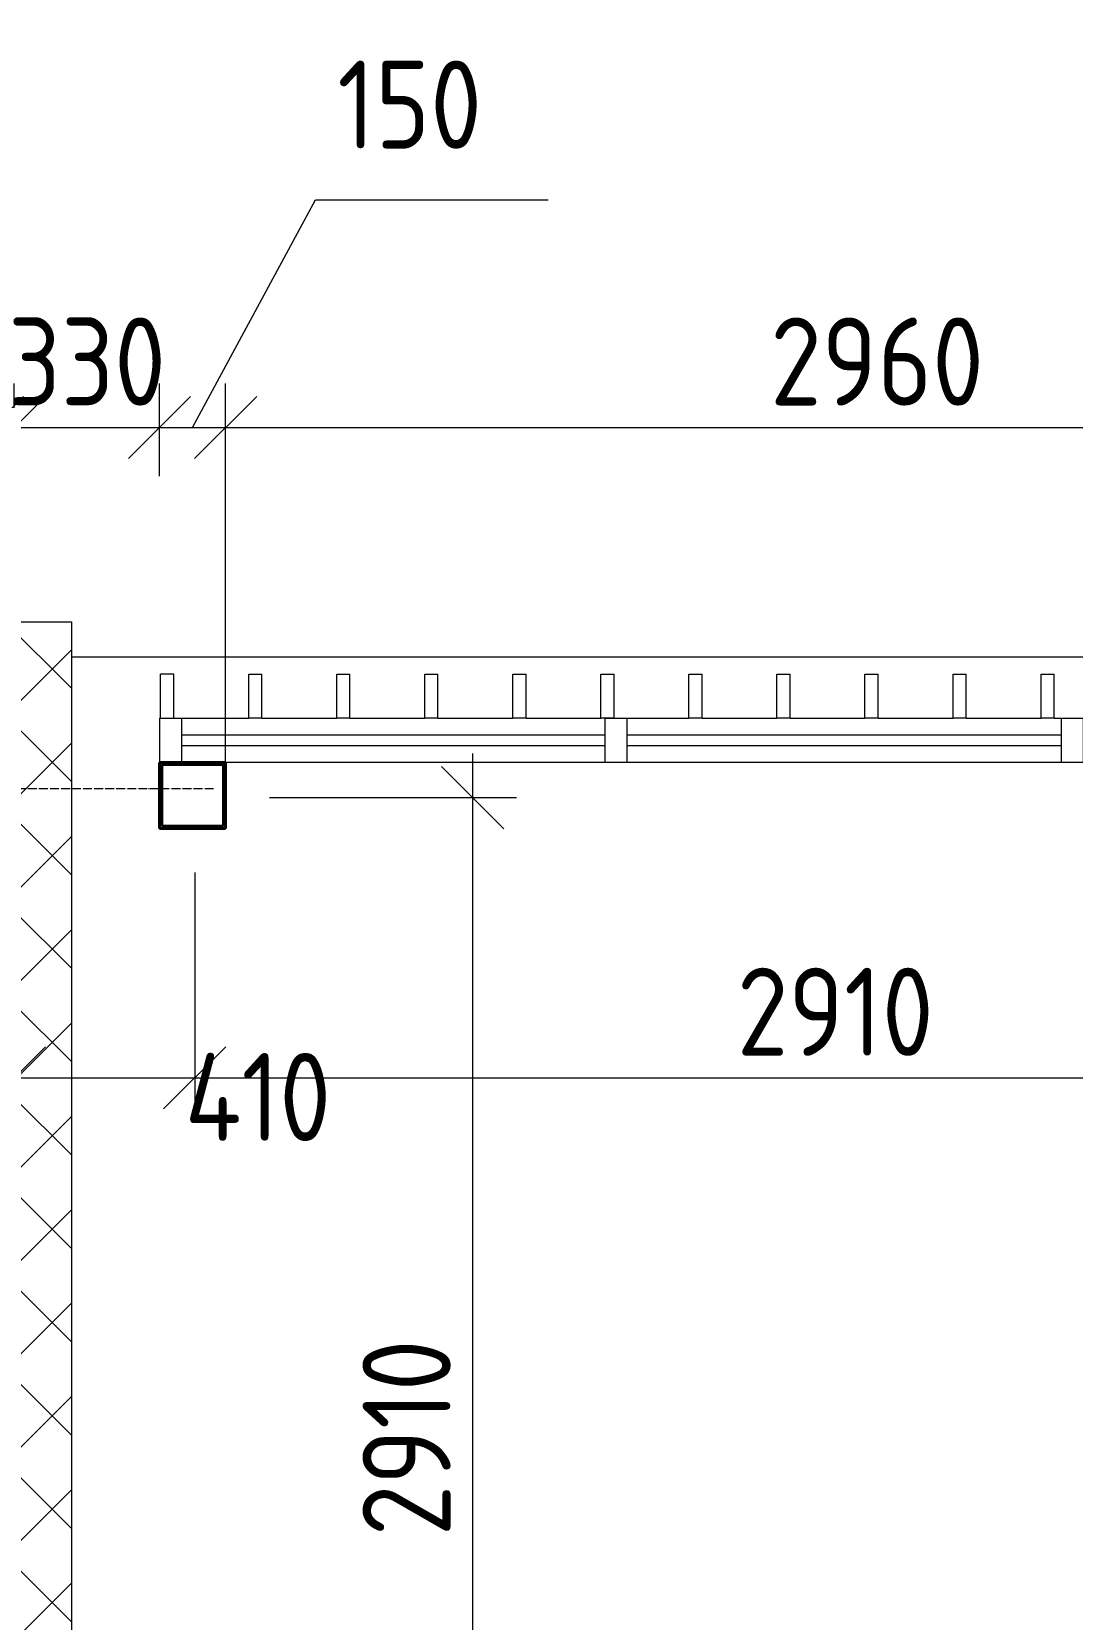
# Model space of a CAD drawing. Header units: millimetres. Extents: x -56773 to 221258, y -262288 to 26541.
# Drawn here: x -1626 to 737, y -26947 to -23340 of the extents above; entities that cross this region are included whole.
import ezdxf

# ---------------------------------------------------------------- set-up
doc = ezdxf.new("R2010")
doc.units = ezdxf.units.MM
doc.linetypes.add('ADSK_Линия сетки', pattern=[25, 20, -2.5, 0, -2.5])
for name, color, linetype, lineweight in [('Витраж', 7, 'Continuous', 9), ('Несущие колонны', 7, 'Continuous', 18), ('Оси', 7, 'Continuous', 9), ('Панели витража', 7, 'Continuous', 9), ('Перекрытие', 7, 'Continuous', 18), ('Размеры', 7, 'Continuous', 9), ('Стены наружные', 7, 'Continuous', 18), ('Стены отделка', 7, 'Continuous', 30)]:
    doc.layers.add(name, color=color, linetype=linetype, lineweight=lineweight)
doc.styles.add('GOST Common_3', font='', dxfattribs={"width": 0.9, "height": 200})
doc.styles.get('GOST Common_3').set_extended_font_data('GOST Common')
doc.dimstyles.new('ADSK_Основной_2_0', dxfattribs={"dimscale": 304.8, "dimtxt": 201.142999, "dimasz": 0.463911, "dimexe": 0.328084, "dimexo": 0.328084, "dimgap": 0.164042, "dimtad": 1, "dimdec": 3, "dimrnd": 0.001, "dimdsep": 46, "dimtxsty": 'GOST Common_3', "dimblk1": 'OBLIQUE', "dimblk2": 'OBLIQUE', "dimsah": 1, "dimcen": 0.09, "dimdle": 0.328084, "dimazin": 2, "dimtfac": 1, "dimtdec": 4, "dimtix": 1, "dimtmove": 0, "dimatfit": 3, "dimfxl": 1, "dimtvp": 1, "dimtolj": 1, "dimtzin": 0, "dimlwd": 20, "dimlwe": 20, "dimarcsym": 2})
doc.dimstyles.new('ADSK_Основной_2_0_1', dxfattribs={"dimscale": 304.8, "dimtxt": 201.142999, "dimasz": 0.463911, "dimexe": 0.328084, "dimexo": 0.328084, "dimgap": 0.164042, "dimtad": 1, "dimdec": 3, "dimrnd": 0.001, "dimdsep": 46, "dimtxsty": 'GOST Common_3', "dimblk1": 'OBLIQUE', "dimblk2": 'OBLIQUE', "dimsah": 1, "dimcen": 0.09, "dimdle": 0.328084, "dimazin": 2, "dimtfac": 1, "dimtdec": 4, "dimtix": 1, "dimtmove": 1, "dimatfit": 3, "dimfxl": 1, "dimtvp": 1, "dimtolj": 1, "dimtzin": 0, "dimlwd": 20, "dimlwe": 20, "dimarcsym": 2})
doc.dimstyles.new('ADSK_Основной_2_0_2', dxfattribs={"dimscale": 304.8, "dimtxt": 201.142999, "dimasz": 0.463911, "dimexe": 0.328084, "dimexo": 0.328084, "dimgap": 0.164042, "dimtad": 1, "dimdec": 3, "dimrnd": 0.001, "dimdsep": 46, "dimtxsty": 'GOST Common_3', "dimblk1": 'OBLIQUE', "dimblk2": 'OBLIQUE', "dimsah": 1, "dimcen": 0.09, "dimdle": 0.328084, "dimazin": 2, "dimtfac": 1, "dimtdec": 4, "dimtix": 1, "dimtmove": 0, "dimatfit": 3, "dimfxl": 1, "dimtvp": 1, "dimtolj": 1, "dimtzin": 0, "dimlwd": 20, "dimlwe": 20, "dimarcsym": 2})
pattern_1 = [(45, (1283.93, -48864.63), (-106.066, 106.066), []), (135, (1283.93, -48864.63), (-106.066, -106.066), [])]

# ---------------------------------------------------------------- blocks, each defined once
blk = doc.blocks.new('Труба квадратного сечения _ТУ 36-2287-80_-Колонна - труба160x5-3389905-Кладочный план 1-го этажа')
at = {"layer": 'Несущие колонны', "lineweight": 40}
for p, q in [((80, 80), (-70, 80)), ((-70, 80), (-70, -70)), ((-65, -65), (-65, 75)), ((-65, 75), (75, 75)), ((75, 75), (75, -65)), ((80, -70), (80, 80)), ((-70, -70), (80, -70)), ((75, -65), (-65, -65))]:
    blk.add_line(p, q, dxfattribs=at)
blk = doc.blocks.new('Прямоугольный импост - ламели входа 30х100-3389822-Кладочный план 1-го этажа')
at = {"layer": 'Витраж', "lineweight": 18}
for p, q in [((0, 50), (-30, 50)), ((-30, 50), (-30, -50)), ((0, 50), (0, -50)), ((-30, -50), (0, -50))]:
    blk.add_line(p, q, dxfattribs=at)
blk = doc.blocks.new('Прямоугольный импост - ламели входа 30х100-3389823-Кладочный план 1-го этажа')
at = {"layer": 'Витраж', "lineweight": 18}
for p, q in [((15, 50), (-15, 50)), ((-15, 50), (-15, -50)), ((15, 50), (15, -50)), ((-15, -50), (15, -50))]:
    blk.add_line(p, q, dxfattribs=at)
blk = doc.blocks.new('Прямоугольный импост - ламели входа 30х100-3389824-Кладочный план 1-го этажа')
at = {"layer": 'Витраж', "lineweight": 18}
for p, q in [((15, 50), (-15, 50)), ((-15, 50), (-15, -50)), ((15, 50), (15, -50)), ((-15, -50), (15, -50))]:
    blk.add_line(p, q, dxfattribs=at)
blk = doc.blocks.new('Прямоугольный импост - ламели входа 30х100-3389825-Кладочный план 1-го этажа')
at = {"layer": 'Витраж', "lineweight": 18}
for p, q in [((15, 50), (-15, 50)), ((-15, 50), (-15, -50)), ((15, 50), (15, -50)), ((-15, -50), (15, -50))]:
    blk.add_line(p, q, dxfattribs=at)
blk = doc.blocks.new('Прямоугольный импост - ламели входа 30х100-3389826-Кладочный план 1-го этажа')
at = {"layer": 'Витраж', "lineweight": 18}
for p, q in [((15, 50), (-15, 50)), ((-15, 50), (-15, -50)), ((15, 50), (15, -50)), ((-15, -50), (15, -50))]:
    blk.add_line(p, q, dxfattribs=at)
blk = doc.blocks.new('Прямоугольный импост - ламели входа 30х100-3389827-Кладочный план 1-го этажа')
at = {"layer": 'Витраж', "lineweight": 18}
for p, q in [((15, 50), (-15, 50)), ((-15, 50), (-15, -50)), ((15, 50), (15, -50)), ((-15, -50), (15, -50))]:
    blk.add_line(p, q, dxfattribs=at)
blk = doc.blocks.new('Прямоугольный импост - ламели входа 30х100-3389828-Кладочный план 1-го этажа')
at = {"layer": 'Витраж', "lineweight": 18}
for p, q in [((15, 50), (-15, 50)), ((-15, 50), (-15, -50)), ((15, 50), (15, -50)), ((-15, -50), (15, -50))]:
    blk.add_line(p, q, dxfattribs=at)
blk = doc.blocks.new('Прямоугольный импост - ламели входа 30х100-3389829-Кладочный план 1-го этажа')
at = {"layer": 'Витраж', "lineweight": 18}
for p, q in [((15, 50), (-15, 50)), ((-15, 50), (-15, -50)), ((15, 50), (15, -50)), ((-15, -50), (15, -50))]:
    blk.add_line(p, q, dxfattribs=at)
blk = doc.blocks.new('Прямоугольный импост - ламели входа 30х100-3389830-Кладочный план 1-го этажа')
at = {"layer": 'Витраж', "lineweight": 18}
for p, q in [((15, 50), (-15, 50)), ((-15, 50), (-15, -50)), ((15, 50), (15, -50)), ((-15, -50), (15, -50))]:
    blk.add_line(p, q, dxfattribs=at)
blk = doc.blocks.new('Прямоугольный импост - ламели входа 30х100-3389831-Кладочный план 1-го этажа')
at = {"layer": 'Витраж', "lineweight": 18}
for p, q in [((15, 50), (-15, 50)), ((-15, 50), (-15, -50)), ((15, 50), (15, -50)), ((-15, -50), (15, -50))]:
    blk.add_line(p, q, dxfattribs=at)
blk = doc.blocks.new('Прямоугольный импост - ламели входа 30х100-3389832-Кладочный план 1-го этажа')
at = {"layer": 'Витраж', "lineweight": 18}
for p, q in [((15, 50), (-15, 50)), ((-15, 50), (-15, -50)), ((15, 50), (15, -50)), ((-15, -50), (15, -50))]:
    blk.add_line(p, q, dxfattribs=at)
blk = doc.blocks.new('Прямоугольный импост - 50х100-3523380-Кладочный план 1-го этажа')
at = {"layer": 'Витраж', "lineweight": 18}
for p, q in [((0, 50), (-50, 50)), ((-50, 50), (-50, -50)), ((0, 50), (0, -50))]:
    blk.add_line(p, q, dxfattribs=at)
blk = doc.blocks.new('Системная панель - ADSK_Cтеклопакет_25-3525962-Кладочный план 1-го этажа')
at = {"layer": 'Панели витража', "lineweight": 18}
for p, q in [((-480.8, 12.5), (480.8, 12.5)), ((-480.8, -12.5), (-480.8, 12.5)), ((480.8, -12.5), (480.8, 12.5)), ((480.8, -12.5), (-480.8, -12.5))]:
    blk.add_line(p, q, dxfattribs=at)
blk = doc.blocks.new('Прямоугольный импост - 300х100 уширенный профиль-V1-Кладочный план 1-го этажа')
at = {"layer": 'Витраж'}
for p, q in [((-2570, 23965), (-2417.5, 23965)), ((-2387.5, 23965), (-2217.5, 23965)), ((-2187.5, 23965), (-2017.5, 23965)), ((-1987.5, 23965), (-1817.5, 23965)), ((-1787.5, 23965), (-1617.5, 23965)), ((-2470, 23865), (-1608.3, 23865))]:
    blk.add_line(p, q, dxfattribs=at)
blk = doc.blocks.new('Прямоугольный импост - 50х100-3389790-Кладочный план 1-го этажа')
at = {"layer": 'Витраж', "lineweight": 18}
for p, q in [((25, 50), (-25, 50)), ((-25, 50), (-25, -50)), ((25, 50), (25, -50)), ((-25, -50), (25, -50))]:
    blk.add_line(p, q, dxfattribs=at)
blk = doc.blocks.new('Системная панель - ADSK_Cтеклопакет_25-3525964-Кладочный план 1-го этажа')
at = {"layer": 'Панели витража', "lineweight": 18}
for p, q in [((-493.3, 12.5), (493.3, 12.5)), ((-493.3, -12.5), (-493.3, 12.5)), ((493.3, -12.5), (493.3, 12.5)), ((493.3, -12.5), (-493.3, -12.5))]:
    blk.add_line(p, q, dxfattribs=at)
blk = doc.blocks.new('Прямоугольный импост - 300х100 уширенный профиль-3525957-Кладочный план 1-го этажа')
at = {"layer": 'Витраж'}
for p, q in [((-1558.3, 23965), (-1417.5, 23965)), ((-1387.5, 23965), (-1217.5, 23965)), ((-1187.5, 23965), (-1017.5, 23965)), ((-987.5, 23965), (-817.5, 23965)), ((-787.5, 23965), (-617.5, 23965)), ((-587.5, 23965), (-571.7, 23965)), ((-1558.3, 23865), (-571.7, 23865))]:
    blk.add_line(p, q, dxfattribs=at)
blk = doc.blocks.new('_Oblique')
at = {"color": 0, "linetype": 'ByBlock', "lineweight": -2}
blk.add_line((-0.5, -0.5), (0.5, 0.5), dxfattribs=at)
blk = doc.blocks.new('*D4205')
at = {"layer": 'Defpoints', "color": 0, "lineweight": 25, "transparency": 16777216}
for p in [(-1716.1, -24238.9), (-2116.1, -24809.7), (-1716.1, -24859.7)]:
    blk.add_point(p, dxfattribs=at)
at = {"layer": 'Размеры', "color": 0, "lineweight": 20, "transparency": 16777216}
for p, q in [((-2116.1, -24709.7), (-2116.1, -24138.9)), ((-1716.1, -24759.7), (-1716.1, -24138.9)), ((-2116.1, -24238.9), (-2257.5, -24238.9)), ((-2116.1, -24238.9), (-1716.1, -24238.9)), ((-1716.1, -24238.9), (-1574.7, -24238.9))]:
    blk.add_line(p, q, dxfattribs=at)
at = {"layer": 'Размеры', "color": 0, "lineweight": 20, "transparency": 16777216, "xscale": 141.4, "yscale": 141.4, "zscale": 141.4}
blk.add_blockref('_Oblique', (-2116.1, -24238.9), dxfattribs=at)
at = {"layer": 'Размеры', "color": 0, "lineweight": 20, "transparency": 16777216, "xscale": 141.4, "yscale": 141.4, "zscale": 141.4, "rotation": 180}
blk.add_blockref('_Oblique', (-1716.1, -24238.9), dxfattribs=at)
at = {"layer": 'Размеры', "color": 0, "lineweight": 9, "transparency": 16777216, "insert": (-1916.1, -24088.9), "char_height": 200, "width": 474.561, "attachment_point": 5, "style": 'GOST Common_3'}
blk.add_mtext('\\A1;400', dxfattribs=at)
blk = doc.blocks.new('*D4206')
at = {"layer": 'Defpoints', "color": 0, "lineweight": 25, "transparency": 16777216}
for p in [(-1666.1, -24238.9), (-1666.1, -24759.7), (-1716.1, -24859.7)]:
    blk.add_point(p, dxfattribs=at)
at = {"layer": 'Размеры', "color": 0, "lineweight": 20, "transparency": 16777216}
for p, q in [((-1899.6, -23656.2), (-2291, -23656.2)), ((-1691.1, -24238.9), (-1899.6, -23656.2)), ((-1716.1, -24759.7), (-1716.1, -24138.9)), ((-1666.1, -24659.7), (-1666.1, -24138.9)), ((-1716.1, -24238.9), (-1857.5, -24238.9)), ((-1716.1, -24238.9), (-1666.1, -24238.9)), ((-1716.1, -24238.9), (-1666.1, -24238.9)), ((-1666.1, -24238.9), (-1524.7, -24238.9))]:
    blk.add_line(p, q, dxfattribs=at)
at = {"layer": 'Размеры', "color": 0, "lineweight": 20, "transparency": 16777216, "xscale": 141.4, "yscale": 141.4, "zscale": 141.4}
blk.add_blockref('_Oblique', (-1716.1, -24238.9), dxfattribs=at)
at = {"layer": 'Размеры', "color": 0, "lineweight": 20, "transparency": 16777216, "xscale": 141.4, "yscale": 141.4, "zscale": 141.4, "rotation": 180}
blk.add_blockref('_Oblique', (-1666.1, -24238.9), dxfattribs=at)
at = {"layer": 'Размеры', "color": 0, "lineweight": 9, "transparency": 16777216, "insert": (-2252.3, -23339.5), "char_height": 200, "width": 302.737, "attachment_point": 1, "line_spacing_factor": 1.022761, "style": 'GOST Common_3'}
blk.add_mtext('\\A1;50', dxfattribs=at)
blk = doc.blocks.new('*D4207')
at = {"layer": 'Defpoints', "color": 0, "lineweight": 25, "transparency": 16777216}
for p in [(-1336.1, -24238.9), (-1336.1, -24449.7), (-1666.1, -24759.7)]:
    blk.add_point(p, dxfattribs=at)
at = {"layer": 'Размеры', "color": 0, "lineweight": 20, "transparency": 16777216}
for p, q in [((-1666.1, -24659.7), (-1666.1, -24138.9)), ((-1336.1, -24349.7), (-1336.1, -24138.9)), ((-1666.1, -24238.9), (-1807.5, -24238.9)), ((-1666.1, -24238.9), (-1336.1, -24238.9)), ((-1336.1, -24238.9), (-1194.7, -24238.9))]:
    blk.add_line(p, q, dxfattribs=at)
at = {"layer": 'Размеры', "color": 0, "lineweight": 20, "transparency": 16777216, "xscale": 141.4, "yscale": 141.4, "zscale": 141.4}
blk.add_blockref('_Oblique', (-1666.1, -24238.9), dxfattribs=at)
at = {"layer": 'Размеры', "color": 0, "lineweight": 20, "transparency": 16777216, "xscale": 141.4, "yscale": 141.4, "zscale": 141.4, "rotation": 180}
blk.add_blockref('_Oblique', (-1336.1, -24238.9), dxfattribs=at)
at = {"layer": 'Размеры', "color": 0, "lineweight": 9, "transparency": 16777216, "insert": (-1501.1, -24088.9), "char_height": 200, "width": 454.106, "attachment_point": 5, "style": 'GOST Common_3'}
blk.add_mtext('\\A1;330', dxfattribs=at)
blk = doc.blocks.new('*D4208')
at = {"layer": 'Defpoints', "color": 0, "lineweight": 25, "transparency": 16777216}
for p in [(-1186.1, -24238.9), (-1336.1, -24449.7), (-1186.1, -25149.7)]:
    blk.add_point(p, dxfattribs=at)
at = {"layer": 'Размеры', "color": 0, "lineweight": 20, "transparency": 16777216}
for p, q in [((-1261.1, -24238.9), (-982.1, -23721.7)), ((-982.1, -23721.7), (-453.6, -23721.7)), ((-1336.1, -24349.7), (-1336.1, -24138.9)), ((-1186.1, -25049.7), (-1186.1, -24138.9)), ((-1436.1, -24238.9), (-1086.1, -24238.9))]:
    blk.add_line(p, q, dxfattribs=at)
at = {"layer": 'Размеры', "color": 0, "lineweight": 20, "transparency": 16777216, "xscale": 141.4, "yscale": 141.4, "zscale": 141.4, "rotation": 180}
blk.add_blockref('_Oblique', (-1336.1, -24238.9), dxfattribs=at)
at = {"layer": 'Размеры', "color": 0, "lineweight": 20, "transparency": 16777216, "xscale": 141.4, "yscale": 141.4, "zscale": 141.4}
blk.add_blockref('_Oblique', (-1186.1, -24238.9), dxfattribs=at)
at = {"layer": 'Размеры', "color": 0, "lineweight": 9, "transparency": 16777216, "insert": (-932.1, -23405.1), "char_height": 200, "width": 409.104, "attachment_point": 1, "line_spacing_factor": 1.022761, "style": 'GOST Common_3'}
blk.add_mtext('\\A1;150', dxfattribs=at)
blk = doc.blocks.new('*D4209')
at = {"layer": 'Defpoints', "color": 0, "lineweight": 25, "transparency": 16777216}
for p in [(1773.9, -24238.9), (1773.9, -24449.7), (-1186.1, -25149.7)]:
    blk.add_point(p, dxfattribs=at)
at = {"layer": 'Размеры', "color": 0, "lineweight": 20, "transparency": 16777216}
for p, q in [((-1186.1, -25049.7), (-1186.1, -24138.9)), ((1773.9, -24349.7), (1773.9, -24138.9)), ((-1286.1, -24238.9), (1873.9, -24238.9))]:
    blk.add_line(p, q, dxfattribs=at)
at = {"layer": 'Размеры', "color": 0, "lineweight": 20, "transparency": 16777216, "xscale": 141.4, "yscale": 141.4, "zscale": 141.4, "rotation": 180}
blk.add_blockref('_Oblique', (-1186.1, -24238.9), dxfattribs=at)
at = {"layer": 'Размеры', "color": 0, "lineweight": 20, "transparency": 16777216, "xscale": 141.4, "yscale": 141.4, "zscale": 141.4}
blk.add_blockref('_Oblique', (1773.9, -24238.9), dxfattribs=at)
at = {"layer": 'Размеры', "color": 0, "lineweight": 9, "transparency": 16777216, "insert": (293.9, -24088.9), "char_height": 200, "width": 605.475, "attachment_point": 5, "style": 'GOST Common_3'}
blk.add_mtext('\\A1;2960', dxfattribs=at)
blk = doc.blocks.new('*D4133')
at = {"layer": 'Defpoints', "color": 0, "lineweight": 25, "transparency": 16777216}
for p in [(-1186.1, -25079.7), (-1186.1, -27989.7), (-624.9, -27989.7)]:
    blk.add_point(p, dxfattribs=at)
at = {"layer": 'Размеры', "color": 0, "lineweight": 20, "transparency": 16777216}
for p, q in [((-624.9, -24979.7), (-624.9, -28089.7)), ((-1086.1, -25079.7), (-524.9, -25079.7)), ((-1086.1, -27989.7), (-524.9, -27989.7))]:
    blk.add_line(p, q, dxfattribs=at)
at = {"layer": 'Размеры', "color": 0, "lineweight": 20, "transparency": 16777216, "xscale": 141.4, "yscale": 141.4, "zscale": 141.4}
for p, rotation in [((-624.9, -25079.7), 90), ((-624.9, -27989.7), 270)]:
    blk.add_blockref('_Oblique', p, dxfattribs=dict(at, rotation=rotation))
at = {"layer": 'Размеры', "color": 0, "lineweight": 9, "transparency": 16777216, "insert": (-774.9, -26534.7), "char_height": 200, "width": 560.473, "attachment_point": 5, "rotation": 90, "style": 'GOST Common_3'}
blk.add_mtext('\\A1;2910', dxfattribs=at)
blk = doc.blocks.new('*D4137')
at = {"layer": 'Defpoints', "color": 0, "lineweight": 25, "transparency": 16777216}
for p in [(-1256.1, -25149.7), (-1666.1, -25616.5), (-1256.1, -25716.5)]:
    blk.add_point(p, dxfattribs=at)
at = {"layer": 'Размеры', "color": 0, "lineweight": 20, "transparency": 16777216}
for p, q in [((-1256.1, -25249.7), (-1256.1, -25816.5)), ((-1766.1, -25716.5), (-1156.1, -25716.5)), ((-1666.1, -25716.5), (-1666.1, -25816.5))]:
    blk.add_line(p, q, dxfattribs=at)
at = {"layer": 'Размеры', "color": 0, "lineweight": 20, "transparency": 16777216, "xscale": 141.4, "yscale": 141.4, "zscale": 141.4, "rotation": 180}
blk.add_blockref('_Oblique', (-1666.1, -25716.5), dxfattribs=at)
at = {"layer": 'Размеры', "color": 0, "lineweight": 20, "transparency": 16777216, "xscale": 141.4, "yscale": 141.4, "zscale": 141.4}
blk.add_blockref('_Oblique', (-1256.1, -25716.5), dxfattribs=at)
at = {"layer": 'Размеры', "color": 0, "lineweight": 9, "transparency": 16777216, "insert": (-1278.9, -25660.1), "char_height": 200, "width": 429.56, "attachment_point": 1, "line_spacing_factor": 1.022761, "style": 'GOST Common_3'}
blk.add_mtext('\\A1;410', dxfattribs=at)
blk = doc.blocks.new('*D4138')
at = {"layer": 'Defpoints', "color": 0, "lineweight": 25, "transparency": 16777216}
for p in [(-1256.1, -25149.7), (1653.9, -25149.7), (1653.9, -25716.5)]:
    blk.add_point(p, dxfattribs=at)
at = {"layer": 'Размеры', "color": 0, "lineweight": 20, "transparency": 16777216}
for p, q in [((-1256.1, -25249.7), (-1256.1, -25816.5)), ((1653.9, -25249.7), (1653.9, -25816.5)), ((-1356.1, -25716.5), (1753.9, -25716.5))]:
    blk.add_line(p, q, dxfattribs=at)
at = {"layer": 'Размеры', "color": 0, "lineweight": 20, "transparency": 16777216, "xscale": 141.4, "yscale": 141.4, "zscale": 141.4, "rotation": 180}
blk.add_blockref('_Oblique', (-1256.1, -25716.5), dxfattribs=at)
at = {"layer": 'Размеры', "color": 0, "lineweight": 20, "transparency": 16777216, "xscale": 141.4, "yscale": 141.4, "zscale": 141.4}
blk.add_blockref('_Oblique', (1653.9, -25716.5), dxfattribs=at)
at = {"layer": 'Размеры', "color": 0, "lineweight": 9, "transparency": 16777216, "insert": (198.9, -25566.5), "char_height": 200, "width": 560.473, "attachment_point": 5, "style": 'GOST Common_3'}
blk.add_mtext('\\A1;2910', dxfattribs=at)

msp = doc.modelspace()

# ---------------------------------------------------------------- hatches: boundary and pattern name
at = {"layer": 'Стены наружные', "lineweight": 9}
h = msp.add_hatch(dxfattribs=at)
h.set_pattern_fill('FP_4', color=256, style=0, pattern_type=2)
h.set_pattern_definition(pattern_1)
h.paths.add_polyline_path([(-1666.0657, -25259.6624), (-1536.0657, -25259.6624), (-1536.0657, -24680.0624), (-1716.0657, -24680.0624), (-1716.0657, -25259.6624)])
h = msp.add_hatch(dxfattribs=at)
h.set_pattern_fill('FP_4', color=256, style=0, pattern_type=2)
h.set_pattern_definition(pattern_1)
h.paths.add_polyline_path([(-1666.0657, -39079.6624), (-1536.0657, -39079.6624), (-1536.0657, -38879.6624), (-1666.0657, -38879.6624)])
h.paths.add_polyline_path([(-1536.0657, -34259.6624), (-1536.0657, -33559.6624), (-1666.0657, -33559.6624), (-1666.0657, -34259.6624)])
h.paths.add_polyline_path([(-1536.0657, -32409.6624), (-1536.0657, -25259.6624), (-1666.0657, -25259.6624), (-1666.0657, -32409.6624)])

# ---------------------------------------------------------------- linework, layer by layer
at = {"layer": 'Оси', "linetype": 'ADSK_Линия сетки', "lineweight": 5}
msp.add_line((-1213.4695, -25059.6624), (-23956.1623, -25059.6624), dxfattribs=at)
at = {"layer": 'Перекрытие'}
msp.add_line((-1536.0657, -24759.6624), (1963.9343, -24759.6624), dxfattribs=at)
at = {"layer": 'Стены отделка', "lineweight": 18}
for p, q in [((-2116.0657, -24680.0624), (-1536.0657, -24680.0624)), ((-1536.0657, -24680.0624), (-1536.0657, -32409.6624))]:
    msp.add_line(p, q, dxfattribs=at)

# ---------------------------------------------------------------- block references
at = {"layer": 'Витраж', "rotation": 180}
msp.add_blockref('Прямоугольный импост - ламели входа 30х100-3389822-Кладочный план 1-го этажа', (-1333.5657, -24849.6624), dxfattribs=at)
at = {"layer": 'Витраж', "lineweight": 18, "extrusion": (0, 0, -1), "rotation": 180}
for name, p in [('Прямоугольный импост - ламели входа 30х100-3389823-Кладочный план 1-го этажа', (1118.5657, -24849.6624)), ('Прямоугольный импост - ламели входа 30х100-3389824-Кладочный план 1-го этажа', (918.5657, -24849.6624)), ('Прямоугольный импост - ламели входа 30х100-3389825-Кладочный план 1-го этажа', (718.5657, -24849.6624)), ('Прямоугольный импост - ламели входа 30х100-3389826-Кладочный план 1-го этажа', (518.5657, -24849.6624)), ('Прямоугольный импост - ламели входа 30х100-3389827-Кладочный план 1-го этажа', (318.5657, -24849.6624)), ('Прямоугольный импост - ламели входа 30х100-3389828-Кладочный план 1-го этажа', (118.5657, -24849.6624)), ('Прямоугольный импост - ламели входа 30х100-3389829-Кладочный план 1-го этажа', (-81.4343, -24849.6624)), ('Прямоугольный импост - ламели входа 30х100-3389830-Кладочный план 1-го этажа', (-281.4343, -24849.6624)), ('Прямоугольный импост - ламели входа 30х100-3389831-Кладочный план 1-го этажа', (-481.4343, -24849.6624)), ('Прямоугольный импост - ламели входа 30х100-3389832-Кладочный план 1-го этажа', (-681.4343, -24849.6624))]:
    msp.add_blockref(name, p, dxfattribs=at)
at = {"layer": 'Витраж', "lineweight": 18, "extrusion": (0, 0, -1)}
for name, p in [('Прямоугольный импост - 50х100-3523380-Кладочный план 1-го этажа', (1336.0657, -24949.6624)), ('Прямоугольный импост - 50х100-3389790-Кладочный план 1-го этажа', (299.399, -24949.6624)), ('Прямоугольный импост - 50х100-3389790-Кладочный план 1-го этажа', (-737.2677, -24949.6624))]:
    msp.add_blockref(name, p, dxfattribs=at)
at = {"layer": 'Витраж'}
for name in ['Прямоугольный импост - 300х100 уширенный профиль-V1-Кладочный план 1-го этажа', 'Прямоугольный импост - 300х100 уширенный профиль-3525957-Кладочный план 1-го этажа']:
    msp.add_blockref(name, (1283.9343, -48864.6314), dxfattribs=at)
at = {"layer": 'Несущие колонны', "rotation": 89.9999999999999}
msp.add_blockref('Труба квадратного сечения _ТУ 36-2287-80_-Колонна - труба160x5-3389905-Кладочный план 1-го этажа', (-1256.0657, -25079.6624), dxfattribs=at)
at = {"layer": 'Панели витража', "lineweight": 18, "rotation": 180}
for name, p in [('Системная панель - ADSK_Cтеклопакет_25-3525962-Кладочный план 1-го этажа', (-805.2323, -24949.6624)), ('Системная панель - ADSK_Cтеклопакет_25-3525964-Кладочный план 1-го этажа', (218.9343, -24949.6624))]:
    msp.add_blockref(name, p, dxfattribs=at)

# ---------------------------------------------------------------- dimensions: what is measured, and where the dimension line sits
at = {"layer": 'Размеры', "lineweight": 9}
for base, p1, p2, override, picture, middle in [((-1666.0657, -24238.8851), (-1716.0657, -24859.6624), (-1666.0657, -24759.6624), {"dimpost": '<>', "dimfxl": 111.803399}, '*D4206', (-1949.6026, -23656.1747)), ((-1186.0657, -24238.8851), (-1336.0657, -24449.6624), (-1186.0657, -25149.6624), {"dimpost": '<>', "dimfxl": 715.891053}, '*D4208', (-932.1243, -23721.7347)), ((-1256.0657, -25716.4645), (-1666.0657, -25616.4796), (-1256.0657, -25149.6624), {"dimpost": '<>', "dimfxl": 621.303722}, '*D4137', (-1064.157, -25976.7487))]:
    dim = msp.add_linear_dim(base=base, p1=p1, p2=p2, dimstyle='ADSK_Основной_2_0_1', override=override, dxfattribs=at)
    dim.commit()
    dim.dimension.update_dxf_attribs({"geometry": picture, "text_midpoint": middle, "dimtype": 160})
for base, p1, p2, dimstyle, override, picture, middle in [((-1716.0657, -24238.8851), (-2116.0657, -24809.6624), (-1716.0657, -24859.6624), 'ADSK_Основной_2_0', {"dimpost": '<>', "dimfxl": 403.112887}, '*D4205', (-1916.0657, -24088.8851)), ((-1336.0657, -24238.8851), (-1666.0657, -24759.6624), (-1336.0657, -24449.6624), 'ADSK_Основной_2_0', {"dimpost": '<>', "dimfxl": 452.769257}, '*D4207', (-1501.0657, -24088.8851)), ((1773.9343, -24238.8851), (-1186.0657, -25149.6624), (1773.9343, -24449.6624), 'ADSK_Основной_2_0', {"dimpost": '<>', "dimfxl": 3041.644292}, '*D4209', (293.9343, -24088.8851)), ((1653.9343, -25716.4645), (-1256.0657, -25149.6624), (1653.9343, -25149.6624), 'ADSK_Основной_2_0_2', {"dimpost": '<>', "dimfxl": 2910}, '*D4138', (198.9343, -25566.4645))]:
    dim = msp.add_linear_dim(base=base, p1=p1, p2=p2, dimstyle=dimstyle, override=override, dxfattribs=at)
    dim.commit()
    dim.dimension.update_dxf_attribs({"geometry": picture, "text_midpoint": middle})
dim = msp.add_linear_dim(base=(-624.9007, -27989.6624), p1=(-1186.0657, -25079.6624), p2=(-1186.0657, -27989.6624), angle=90, dimstyle='ADSK_Основной_2_0_2', override={"dimpost": '<>', "dimfxl": 2910}, dxfattribs=at)
dim.commit()
dim.dimension.update_dxf_attribs({"geometry": '*D4133', "text_midpoint": (-774.9007, -26534.6624)})

doc.saveas('drawing.dxf')
